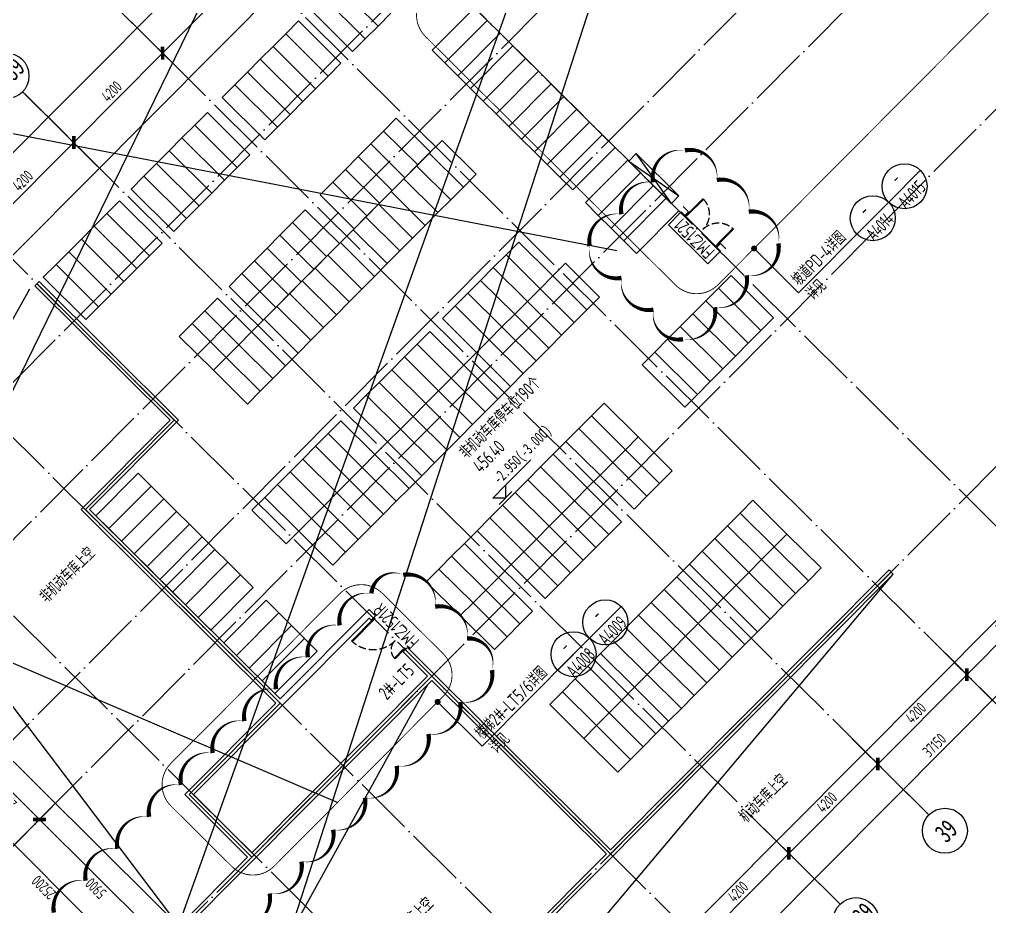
# Model space of a CAD drawing. Extents: x 517381295 to 519272522, y 3499086963 to 3500603577.
# Drawn here: x 518910272 to 518942590, y 3500053510 to 3500083079 of the extents above; entities that cross this region are included whole.
import ezdxf
from ezdxf.enums import TextEntityAlignment as Align

# ---------------------------------------------------------------- set-up
doc = ezdxf.new("R2010")
doc.units = 0
doc.header["$LTSCALE"] = 1000
doc.header["$MEASUREMENT"] = 0
doc.header["$PDMODE"] = 1
for name, pattern in [('CENTER', [2, 1.25, -0.25, 0.25, -0.25]), ('DASH', [0.35, 0.25, -0.1]), ('DASHED', [0.75, 0.5, -0.25]), ('DOTE', [2.42, 2, -0.2, 0.02, -0.2])]:
    doc.linetypes.add(name, pattern=pattern)
doc.layers.get('0').update_dxf_attribs({"linetype": 'CONTINUOUS'})
doc.layers.get('DEFPOINTS').update_dxf_attribs({"color": 8, "linetype": 'CONTINUOUS'})
for name, color, linetype in [('A10-plan_B1_SEN23VEG_设计区$0$AE-WALL', 255, 'CONTINUOUS'), ('AD-AREA-USNO', 13, 'CONTINUOUS'), ('AD-AXIS-CRCL', 3, 'CONTINUOUS'), ('AD-AXIS-DIMS', 3, 'CONTINUOUS'), ('AD-AXIS-NUMB', 255, 'CONTINUOUS'), ('AD-INDX', 43, 'CONTINUOUS'), ('AD-LEVL-HIGH', 61, 'CONTINUOUS'), ('AD-NAME-ROOM', 9, 'CONTINUOUS'), ('AD-NUMB', 205, 'CONTINUOUS'), ('AD-SIGN', 195, 'CONTINUOUS'), ('AE-DOOR-INSD', 61, 'CONTINUOUS'), ('AE-EQPM', 70, 'CONTINUOUS'), ('AE-HOLE', 211, 'CONTINUOUS'), ('AE-WALL', 255, 'CONTINUOUS'), ('AE-WALL-HACH', 15, 'CONTINUOUS'), ('C-XREF-EXT', 7, 'CONTINUOUS'), ('S_WALL', 2, 'CONTINUOUS'), ('XD-AXIS-AXIS', 1, 'CENTER')]:
    doc.layers.add(name, color=color, linetype=linetype)
doc.layers.add('修改圈注', color=2, linetype='CONTINUOUS', plot=False)
doc.styles.add('TH-STYLE1', font='STFANGSO.TTF', dxfattribs={"width": 0.7})
doc.styles.add('TH-STYLE3', font='tssdeng.shx', dxfattribs={"width": 0.7, "bigfont": 'tssdchn.shx'})
doc.linetypes.add('ZIGZAG', pattern='A,0.0001,-0.2,[131,ltypeshp.shx,S=0.2,R=0,X=-0.2,Y=0],-0.4,[131,ltypeshp.shx,S=0.2,R=180,X=0.2,Y=0],-0.2', length=0.8001)
doc.dimstyles.new('TH-DIM100-FINAL', dxfattribs={"dimscale": 100, "dimtxt": 3, "dimasz": 2, "dimexe": 1, "dimexo": 1, "dimgap": 1, "dimtad": 1, "dimdec": 0, "dimdsep": 46, "dimtxsty": 'TH-STYLE3', "dimblk1": 'ARCHTICK', "dimblk2": 'ARCHTICK', "dimsah": 1, "dimcen": -1, "dimdle": 1, "dimclrd": 256, "dimclre": 256, "dimclrt": 256, "dimadec": 0, "dimazin": 0, "dimtfac": 1, "dimtdec": 0, "dimtix": 1, "dimtmove": 2, "dimatfit": 0, "dimldrblk": 'DOT', "dimfxl": 0, "dimtolj": 1, "dimtzin": 0, "dimlwd": -1, "dimlwe": -1, "dimarcsym": 0})
doc.dimstyles.new('TH-DIM150', dxfattribs={"dimscale": 150, "dimtxt": 2.5, "dimasz": 2, "dimexe": 1, "dimexo": 1, "dimgap": 0.8, "dimtad": 1, "dimdec": 0, "dimdsep": 46, "dimtxsty": 'TH-STYLE3', "dimblk1": 'ARCHTICK', "dimblk2": 'ARCHTICK', "dimsah": 1, "dimcen": -1, "dimclrd": 256, "dimclre": 256, "dimclrt": 256, "dimazin": 0, "dimtfac": 1, "dimtdec": 0, "dimtix": 1, "dimtmove": 2, "dimatfit": 0, "dimldrblk": 'ARCHTICK', "dimfxl": 0, "dimtolj": 1, "dimtzin": 0, "dimlwd": -1, "dimlwe": -1, "dimarcsym": 0})

# ---------------------------------------------------------------- blocks, each defined once
blk = doc.blocks.new('dsggfdgerhgtrhwg')
at = {"layer": 'S_WALL'}
blk.add_lwpolyline([(273598, 141017), (273598, 143017), (273948, 143017), (273948, 141017)], close=True, dxfattribs=at)
for points in [[(273598, 143017), (273948, 141017)], [(273598, 141017), (273948, 143017)]]:
    blk.add_lwpolyline(points, dxfattribs=at)
blk = doc.blocks.new('*U340')
blk.add_lwpolyline([(30, -100), (30, -130), (0, -130), (0, -70), (60, -70), (60, -100), (30, -100)])
for points in [[(30, -130), (60, -130), (60, -550), (30, -550)], [(1470, -130), (1440, -130), (1440, -1150), (1470, -1150)]]:
    blk.add_lwpolyline(points, close=True)
at = {"elevation": 0}
blk.add_lwpolyline([(1470, -100), (1470, -130), (1500, -130), (1500, -70), (1440, -70), (1440, -100), (1470, -100)], dxfattribs=at)
at = {"linetype": 'DASH'}
for centre, radius, start, end in [((30, -130), 420, 270, 0), ((1470, -130), 1020, 180, 270)]:
    blk.add_arc(centre, radius, start, end, dxfattribs=at)
at = {"layer": 'AE-WALL'}
for p, q in [((0, 0), (0, -200)), ((1500, 0), (1500, -200))]:
    blk.add_line(p, q, dxfattribs=at)
blk = doc.blocks.new('*U335')
for points in [[(30, 30), (60, 30), (60, 750), (30, 750)], [(1470, 30), (1440, 30), (1440, 750), (1470, 750)]]:
    blk.add_lwpolyline(points, close=True)
for points in [[(30, 0), (30, 30), (0, 30), (0, -30), (60, -30), (60, 0), (30, 0)], [(1470, 0), (1470, 30), (1500, 30), (1500, -30), (1440, -30), (1440, 0), (1470, 0)]]:
    blk.add_lwpolyline(points)
at = {"linetype": 'DASH'}
for centre, start, end in [((30, 30), 0, 90), ((1470, 30), 90, 180)]:
    blk.add_arc(centre, 720, start, end, dxfattribs=at)
at = {"layer": 'A10-plan_B1_SEN23VEG_设计区$0$AE-WALL'}
for points in [[(0, -100), (0, 100)], [(1500, -100), (1500, 100)]]:
    blk.add_lwpolyline(points, dxfattribs=at)
blk = doc.blocks.new('fhfshgfdshdshhdshds')
at = {"layer": 'AD-NUMB', "elevation": 0}
blk.add_lwpolyline([(264029, 131718), (264629, 131718), (264629, 129868), (264029, 129868)], close=True, dxfattribs=at)
at = {"layer": 'AE-WALL'}
for points in [[(235949, 126600), (247700, 126600), (247700, 118400), (243850, 118400)], [(244050, 118200), (261050, 118200), (261050, 118400), (247900, 118400), (247900, 127950), (247700, 127950), (247700, 126800), (239400, 126800), (239400, 129550), (247700, 129550), (247700, 129450), (247900, 129450), (247900, 129750), (243700, 129750), (243700, 138700), (247900, 138700), (247900, 145250), (247700, 145250), (247700, 138900), (243500, 138900), (243500, 129750), (239200, 129750), (239200, 126800), (235949, 126800)], [(264600, 131800), (264600, 131550)], [(264800, 131800), (264800, 131550)], [(264600, 130050), (264600, 129800)], [(264800, 130050), (264800, 129800)]]:
    blk.add_lwpolyline(points, dxfattribs=at)
at = {"layer": 'AE-WALL-HACH', "linetype": 'ZIGZAG', "ltscale": 0.5}
for p, q in [((247800, 145250), (247800, 138800)), ((243600, 138800), (243600, 129650)), ((243600, 138800), (247800, 138800)), ((239300, 129650), (243600, 129650)), ((239300, 126700), (239300, 129650)), ((239300, 126700), (247800, 126700)), ((247800, 126700), (247800, 118300)), ((261050, 118300), (247800, 118300))]:
    blk.add_line(p, q, dxfattribs=at)
at = {"layer": 'AE-DOOR-INSD', "extrusion": (-1.03757e-10, 1.50678e-10, -1), "zscale": -1, "rotation": 89.9999999689182}
blk.add_blockref('*U335', (-264700, 130050, 0), dxfattribs=at)
at = {"layer": 'AE-DOOR-INSD', "xscale": -1, "rotation": 269.9999999424757}
blk.add_blockref('*U340', (247900, 127950), dxfattribs=at)
at = {"layer": 'AD-NUMB', "style": 'TH-STYLE3', "width": 0.7}
for s, p in [('FM乙1521', (264534, 130001, 0)), ('FM乙1521R', (248370, 127816, 0))]:
    blk.add_text(s, height=450, rotation=90, dxfattribs=at).set_placement(p)
blk = doc.blocks.new('gfdgfdgdgvfdgsfd')
at = {"layer": 'AE-EQPM', "color": 8}
for points in [[(-989260, 3021191), (-988660, 3021191), (-988660, 3019191), (-989260, 3019191)], [(-988660, 3021191), (-988060, 3021191), (-988060, 3019191), (-988660, 3019191)], [(-988060, 3021191), (-987460, 3021191), (-987460, 3019191), (-988060, 3019191)], [(-987460, 3021191), (-986860, 3021191), (-986860, 3019191), (-987460, 3019191)], [(-986860, 3021191), (-986260, 3021191), (-986260, 3019191), (-986860, 3019191)], [(-986260, 3021191), (-985660, 3021191), (-985660, 3019191), (-986260, 3019191)], [(-985110, 3021191), (-984510, 3021191), (-984510, 3019191), (-985110, 3019191)], [(-984510, 3021191), (-983910, 3021191), (-983910, 3019191), (-984510, 3019191)], [(-983910, 3021191), (-983310, 3021191), (-983310, 3019191), (-983910, 3019191)], [(-983310, 3021191), (-982710, 3021191), (-982710, 3019191), (-983310, 3019191)], [(-982710, 3021191), (-982110, 3021191), (-982110, 3019191), (-982710, 3019191)], [(-982110, 3021191), (-981510, 3021191), (-981510, 3019191), (-982110, 3019191)], [(-980810, 3021191), (-980210, 3021191), (-980210, 3019191), (-980810, 3019191)], [(-980210, 3021191), (-979610, 3021191), (-979610, 3019191), (-980210, 3019191)], [(-979610, 3021191), (-979010, 3021191), (-979010, 3019191), (-979610, 3019191)], [(-979010, 3021191), (-978410, 3021191), (-978410, 3019191), (-979010, 3019191)], [(-978410, 3021191), (-977810, 3021191), (-977810, 3019191), (-978410, 3019191)], [(-977810, 3021191), (-977210, 3021191), (-977210, 3019191), (-977810, 3019191)], [(-976660, 3021191), (-976060, 3021191), (-976060, 3019191), (-976660, 3019191)], [(-976060, 3021191), (-975460, 3021191), (-975460, 3019191), (-976060, 3019191)], [(-975460, 3021191), (-974860, 3021191), (-974860, 3019191), (-975460, 3019191)], [(-974760, 3017341), (-974760, 3016741), (-972760, 3016741), (-972760, 3017341)], [(-987460, 3016591), (-986860, 3016591), (-986860, 3014991), (-987460, 3014991)], [(-986860, 3016591), (-986260, 3016591), (-986260, 3014991), (-986860, 3014991)], [(-986260, 3016591), (-985660, 3016591), (-985660, 3014991), (-986260, 3014991)], [(-985110, 3016591), (-984510, 3016591), (-984510, 3014991), (-985110, 3014991)], [(-984510, 3016591), (-983910, 3016591), (-983910, 3014991), (-984510, 3014991)], [(-983910, 3016591), (-983310, 3016591), (-983310, 3014991), (-983910, 3014991)], [(-983310, 3016591), (-982710, 3016591), (-982710, 3014991), (-983310, 3014991)], [(-982710, 3016591), (-982110, 3016591), (-982110, 3014991), (-982710, 3014991)], [(-982110, 3016591), (-981510, 3016591), (-981510, 3014991), (-982110, 3014991)], [(-980810, 3016591), (-980210, 3016591), (-980210, 3014991), (-980810, 3014991)], [(-980210, 3016591), (-979610, 3016591), (-979610, 3014991), (-980210, 3014991)], [(-979610, 3016591), (-979010, 3016591), (-979010, 3014991), (-979610, 3014991)], [(-979010, 3016591), (-978410, 3016591), (-978410, 3014991), (-979010, 3014991)], [(-978410, 3016591), (-977810, 3016591), (-977810, 3014991), (-978410, 3014991)], [(-977810, 3016591), (-977210, 3016591), (-977210, 3014991), (-977810, 3014991)], [(-974760, 3016741), (-974760, 3016141), (-972760, 3016141), (-972760, 3016741)], [(-974760, 3016141), (-974760, 3015541), (-972760, 3015541), (-972760, 3016141)], [(-974760, 3015541), (-974760, 3014941), (-972760, 3014941), (-972760, 3015541)], [(-987460, 3014991), (-986860, 3014991), (-986860, 3013391), (-987460, 3013391)], [(-986860, 3014991), (-986260, 3014991), (-986260, 3013391), (-986860, 3013391)], [(-986260, 3014991), (-985660, 3014991), (-985660, 3013391), (-986260, 3013391)], [(-985660, 3014991), (-985060, 3014991), (-985060, 3013391), (-985660, 3013391)], [(-985060, 3014991), (-984460, 3014991), (-984460, 3013391), (-985060, 3013391)], [(-984460, 3014991), (-983860, 3014991), (-983860, 3013391), (-984460, 3013391)], [(-983860, 3014991), (-983260, 3014991), (-983260, 3013391), (-983860, 3013391)], [(-983260, 3014991), (-982660, 3014991), (-982660, 3013391), (-983260, 3013391)], [(-982660, 3014991), (-982060, 3014991), (-982060, 3013391), (-982660, 3013391)], [(-982060, 3014991), (-981460, 3014991), (-981460, 3013391), (-982060, 3013391)], [(-981460, 3014991), (-980860, 3014991), (-980860, 3013391), (-981460, 3013391)], [(-980860, 3014991), (-980260, 3014991), (-980260, 3013391), (-980860, 3013391)], [(-980260, 3014991), (-979660, 3014991), (-979660, 3013391), (-980260, 3013391)], [(-979660, 3014991), (-979060, 3014991), (-979060, 3013391), (-979660, 3013391)], [(-979060, 3014991), (-978460, 3014991), (-978460, 3013391), (-979060, 3013391)], [(-978460, 3014991), (-977860, 3014991), (-977860, 3013391), (-978460, 3013391)], [(-977860, 3014991), (-977260, 3014991), (-977260, 3013391), (-977860, 3013391)], [(-977260, 3014991), (-976660, 3014991), (-976660, 3013391), (-977260, 3013391)], [(-974760, 3014941), (-974760, 3014341), (-972760, 3014341), (-972760, 3014941)], [(-993660, 3014341), (-993660, 3013741), (-991660, 3013741), (-991660, 3014341)], [(-974760, 3014341), (-974760, 3013741), (-972760, 3013741), (-972760, 3014341)], [(-993660, 3013741), (-993660, 3013141), (-991660, 3013141), (-991660, 3013741)], [(-974760, 3013741), (-974760, 3013141), (-972760, 3013141), (-972760, 3013741)], [(-993660, 3013141), (-993660, 3012541), (-991660, 3012541), (-991660, 3013141)], [(-974760, 3013141), (-974760, 3012541), (-972760, 3012541), (-972760, 3013141)], [(-993660, 3012541), (-993660, 3011941), (-991660, 3011941), (-991660, 3012541)], [(-974760, 3012541), (-974760, 3011941), (-972760, 3011941), (-972760, 3012541)], [(-993660, 3011941), (-993660, 3011341), (-991660, 3011341), (-991660, 3011941)], [(-974760, 3011941), (-974760, 3011341), (-972760, 3011341), (-972760, 3011941)], [(-993660, 3011341), (-993660, 3010741), (-991660, 3010741), (-991660, 3011341)], [(-974760, 3011341), (-974760, 3010741), (-972760, 3010741), (-972760, 3011341)], [(-993660, 3010741), (-993660, 3010141), (-991660, 3010141), (-991660, 3010741)], [(-989860, 3010791), (-989260, 3010791), (-989260, 3009191), (-989860, 3009191)], [(-989260, 3010791), (-988660, 3010791), (-988660, 3009191), (-989260, 3009191)], [(-988660, 3010791), (-988060, 3010791), (-988060, 3009191), (-988660, 3009191)], [(-988060, 3010791), (-987460, 3010791), (-987460, 3009191), (-988060, 3009191)], [(-987460, 3010791), (-986860, 3010791), (-986860, 3009191), (-987460, 3009191)], [(-986860, 3010791), (-986260, 3010791), (-986260, 3009191), (-986860, 3009191)], [(-986260, 3010791), (-985660, 3010791), (-985660, 3009191), (-986260, 3009191)], [(-985060, 3010791), (-984460, 3010791), (-984460, 3009191), (-985060, 3009191)], [(-984460, 3010791), (-983860, 3010791), (-983860, 3009191), (-984460, 3009191)], [(-983860, 3010791), (-983260, 3010791), (-983260, 3009191), (-983860, 3009191)], [(-983260, 3010791), (-982660, 3010791), (-982660, 3009191), (-983260, 3009191)], [(-982660, 3010791), (-982060, 3010791), (-982060, 3009191), (-982660, 3009191)], [(-982060, 3010791), (-981460, 3010791), (-981460, 3009191), (-982060, 3009191)], [(-980860, 3010791), (-980260, 3010791), (-980260, 3009191), (-980860, 3009191)], [(-980260, 3010791), (-979660, 3010791), (-979660, 3009191), (-980260, 3009191)], [(-979660, 3010791), (-979060, 3010791), (-979060, 3009191), (-979660, 3009191)], [(-979060, 3010791), (-978460, 3010791), (-978460, 3009191), (-979060, 3009191)], [(-978460, 3010791), (-977860, 3010791), (-977860, 3009191), (-978460, 3009191)], [(-977860, 3010791), (-977260, 3010791), (-977260, 3009191), (-977860, 3009191)], [(-993660, 3010141), (-993660, 3009541), (-991660, 3009541), (-991660, 3010141)], [(-974760, 3010141), (-974760, 3009541), (-972760, 3009541), (-972760, 3010141)], [(-993660, 3009541), (-993660, 3008941), (-991660, 3008941), (-991660, 3009541)], [(-974760, 3009541), (-974760, 3008941), (-972760, 3008941), (-972760, 3009541)], [(-989260, 3009191), (-988660, 3009191), (-988660, 3007591), (-989260, 3007591)], [(-988660, 3009191), (-988060, 3009191), (-988060, 3007591), (-988660, 3007591)], [(-988060, 3009191), (-987460, 3009191), (-987460, 3007591), (-988060, 3007591)], [(-987460, 3009191), (-986860, 3009191), (-986860, 3007591), (-987460, 3007591)], [(-986860, 3009191), (-986260, 3009191), (-986260, 3007591), (-986860, 3007591)], [(-986260, 3009191), (-985660, 3009191), (-985660, 3007591), (-986260, 3007591)], [(-985660, 3009191), (-985060, 3009191), (-985060, 3007591), (-985660, 3007591)], [(-985060, 3009191), (-984460, 3009191), (-984460, 3007591), (-985060, 3007591)], [(-984460, 3009191), (-983860, 3009191), (-983860, 3007591), (-984460, 3007591)], [(-983860, 3009191), (-983260, 3009191), (-983260, 3007591), (-983860, 3007591)], [(-983260, 3009191), (-982660, 3009191), (-982660, 3007591), (-983260, 3007591)], [(-982660, 3009191), (-982060, 3009191), (-982060, 3007591), (-982660, 3007591)], [(-982060, 3009191), (-981460, 3009191), (-981460, 3007591), (-982060, 3007591)], [(-981460, 3009191), (-980860, 3009191), (-980860, 3007591), (-981460, 3007591)], [(-980860, 3009191), (-980260, 3009191), (-980260, 3007591), (-980860, 3007591)], [(-980260, 3009191), (-979660, 3009191), (-979660, 3007591), (-980260, 3007591)], [(-979660, 3009191), (-979060, 3009191), (-979060, 3007591), (-979660, 3007591)], [(-979060, 3009191), (-978460, 3009191), (-978460, 3007591), (-979060, 3007591)], [(-978460, 3009191), (-977860, 3009191), (-977860, 3007591), (-978460, 3007591)], [(-977860, 3009191), (-977260, 3009191), (-977260, 3007591), (-977860, 3007591)], [(-977260, 3009191), (-976660, 3009191), (-976660, 3007591), (-977260, 3007591)], [(-974760, 3008941), (-974760, 3008341), (-972760, 3008341), (-972760, 3008941)], [(-993660, 3008341), (-993660, 3007741), (-991660, 3007741), (-991660, 3008341)], [(-974760, 3008341), (-974760, 3007741), (-972760, 3007741), (-972760, 3008341)], [(-993660, 3007741), (-993660, 3007141), (-991660, 3007141), (-991660, 3007741)], [(-993660, 3007141), (-993660, 3006541), (-991660, 3006541), (-991660, 3007141)], [(-993660, 3006541), (-993660, 3005941), (-991660, 3005941), (-991660, 3006541)], [(-987460, 3004991), (-986860, 3004991), (-986860, 3003391), (-987460, 3003391)], [(-986860, 3004991), (-986260, 3004991), (-986260, 3003391), (-986860, 3003391)], [(-986260, 3004991), (-985660, 3004991), (-985660, 3003391), (-986260, 3003391)], [(-985660, 3004991), (-985060, 3004991), (-985060, 3003391), (-985660, 3003391)], [(-985060, 3004991), (-984460, 3004991), (-984460, 3003391), (-985060, 3003391)], [(-984460, 3004991), (-983860, 3004991), (-983860, 3003391), (-984460, 3003391)], [(-983860, 3004991), (-983260, 3004991), (-983260, 3003391), (-983860, 3003391)], [(-983260, 3004991), (-982660, 3004991), (-982660, 3003391), (-983260, 3003391)], [(-982660, 3004991), (-982060, 3004991), (-982060, 3003391), (-982660, 3003391)], [(-982060, 3004991), (-981460, 3004991), (-981460, 3003391), (-982060, 3003391)], [(-981460, 3004991), (-980860, 3004991), (-980860, 3003391), (-981460, 3003391)], [(-980860, 3004991), (-980260, 3004991), (-980260, 3003391), (-980860, 3003391)], [(-980260, 3004991), (-979660, 3004991), (-979660, 3003391), (-980260, 3003391)], [(-979660, 3004991), (-979060, 3004991), (-979060, 3003391), (-979660, 3003391)], [(-977260, 3004991), (-976660, 3004991), (-976660, 3002991), (-977260, 3002991)], [(-976660, 3004991), (-976060, 3004991), (-976060, 3002991), (-976660, 3002991)], [(-976060, 3004991), (-975460, 3004991), (-975460, 3002991), (-976060, 3002991)], [(-975460, 3004991), (-974860, 3004991), (-974860, 3002991), (-975460, 3002991)], [(-974860, 3004991), (-974260, 3004991), (-974260, 3002991), (-974860, 3002991)], [(-974260, 3004991), (-973660, 3004991), (-973660, 3002991), (-974260, 3002991)], [(-973660, 3004991), (-973060, 3004991), (-973060, 3002991), (-973660, 3002991)], [(-987460, 3003391), (-986860, 3003391), (-986860, 3001791), (-987460, 3001791)], [(-986860, 3003391), (-986260, 3003391), (-986260, 3001791), (-986860, 3001791)], [(-986260, 3003391), (-985660, 3003391), (-985660, 3001791), (-986260, 3001791)], [(-985060, 3003391), (-984460, 3003391), (-984460, 3001791), (-985060, 3001791)], [(-984460, 3003391), (-983860, 3003391), (-983860, 3001791), (-984460, 3001791)], [(-983860, 3003391), (-983260, 3003391), (-983260, 3001791), (-983860, 3001791)], [(-983260, 3003391), (-982660, 3003391), (-982660, 3001791), (-983260, 3001791)], [(-982660, 3003391), (-982060, 3003391), (-982060, 3001791), (-982660, 3001791)], [(-982060, 3003391), (-981460, 3003391), (-981460, 3001791), (-982060, 3001791)], [(-980860, 3003391), (-980260, 3003391), (-980260, 3001791), (-980860, 3001791)], [(-980260, 3003391), (-979660, 3003391), (-979660, 3001791), (-980260, 3001791)], [(-979660, 3003391), (-979060, 3003391), (-979060, 3001791), (-979660, 3001791)], [(-987460, 2999191), (-986860, 2999191), (-986860, 2997591), (-987460, 2997591)], [(-986860, 2999191), (-986260, 2999191), (-986260, 2997591), (-986860, 2997591)], [(-986260, 2999191), (-985660, 2999191), (-985660, 2997591), (-986260, 2997591)], [(-985660, 2999191), (-985060, 2999191), (-985060, 2997591), (-985660, 2997591)], [(-985060, 2999191), (-984460, 2999191), (-984460, 2997591), (-985060, 2997591)], [(-984460, 2999191), (-983860, 2999191), (-983860, 2997591), (-984460, 2997591)], [(-983860, 2999191), (-983260, 2999191), (-983260, 2997591), (-983860, 2997591)], [(-983260, 2999191), (-982660, 2999191), (-982660, 2997591), (-983260, 2997591)], [(-982660, 2999191), (-982060, 2999191), (-982060, 2997591), (-982660, 2997591)], [(-982060, 2999191), (-981460, 2999191), (-981460, 2997591), (-982060, 2997591)], [(-981460, 2999191), (-980860, 2999191), (-980860, 2997591), (-981460, 2997591)], [(-980860, 2999191), (-980260, 2999191), (-980260, 2997591), (-980860, 2997591)], [(-980260, 2999191), (-979660, 2999191), (-979660, 2997591), (-980260, 2997591)], [(-979660, 2999191), (-979060, 2999191), (-979060, 2997591), (-979660, 2997591)], [(-979060, 2999191), (-978460, 2999191), (-978460, 2997591), (-979060, 2997591)], [(-978460, 2999191), (-977860, 2999191), (-977860, 2997591), (-978460, 2997591)], [(-987460, 2997591), (-986860, 2997591), (-986860, 2995991), (-987460, 2995991)], [(-986860, 2997591), (-986260, 2997591), (-986260, 2995991), (-986860, 2995991)], [(-986260, 2997591), (-985660, 2997591), (-985660, 2995991), (-986260, 2995991)], [(-985660, 2997591), (-985060, 2997591), (-985060, 2995991), (-985660, 2995991)], [(-985060, 2997591), (-984460, 2997591), (-984460, 2995991), (-985060, 2995991)], [(-984460, 2997591), (-983860, 2997591), (-983860, 2995991), (-984460, 2995991)], [(-983860, 2997591), (-983260, 2997591), (-983260, 2995991), (-983860, 2995991)], [(-983260, 2997591), (-982660, 2997591), (-982660, 2995991), (-983260, 2995991)], [(-982660, 2997591), (-982060, 2997591), (-982060, 2995991), (-982660, 2995991)], [(-982060, 2997591), (-981460, 2997591), (-981460, 2995991), (-982060, 2995991)], [(-981460, 2997591), (-980860, 2997591), (-980860, 2995991), (-981460, 2995991)], [(-980860, 2997591), (-980260, 2997591), (-980260, 2995991), (-980860, 2995991)], [(-980260, 2997591), (-979660, 2997591), (-979660, 2995991), (-980260, 2995991)], [(-979660, 2997591), (-979060, 2997591), (-979060, 2995991), (-979660, 2995991)], [(-979060, 2997591), (-978460, 2997591), (-978460, 2995991), (-979060, 2995991)], [(-978460, 2997591), (-977860, 2997591), (-977860, 2995991), (-978460, 2995991)]]:
    blk.add_lwpolyline(points, close=True, dxfattribs=at)
blk = doc.blocks.new('*U268')
for p, q in [((-200, 200), (200, 200)), ((0, 0), (-200, 200)), ((-200, 0), (200, 0)), ((200, 200), (0, 0)), ((200, 200), (1000, 200))]:
    blk.add_line(p, q)
at = {"style": 'TH-STYLE1', "width": 0.7}
blk.add_attdef('标高', (280, 334), '', height=250, dxfattribs=at)
blk = doc.blocks.new('gfdgdgfdggggfd')
at = {"layer": 'AD-LEVL-HIGH'}
ref = blk.add_blockref('*U268', (-975198, 3005088), dxfattribs=dict(at, xscale=1.500000000000002, yscale=1.500000000000002, zscale=1.500000000000002, rotation=5.623632054010739e-06))
ref.add_attrib('标高', '-2.950(-3.000)', (-975026, 3005538), dxfattribs={"layer": '0', "height": 375, "rotation": 0, "style": 'TH-STYLE1', "width": 0.7})
at = {"layer": 'AD-AREA-USNO', "insert": (-975198, 3006688), "char_height": 450, "attachment_point": 1, "rotation": 0, "style": 'TH-STYLE3'}
blk.add_mtext('456.40', dxfattribs=at)
at = {"layer": 'AD-NAME-ROOM', "style": 'TH-STYLE3', "width": 0.7}
for s, p in [('非机动车库上空', (-988460, 3013412)), ('非机动车库停车位190个', (-975198, 3006888)), ('机动车库上空', (-988460, 2997184)), ('机动车库上空', (-977228, 2991721))]:
    blk.add_text(s, height=450, rotation=0, dxfattribs=at).set_placement(p)
blk = doc.blocks.new('GFDGDGDAGA')
at = {"layer": 'AD-NAME-ROOM', "ltscale": 10, "style": 'TH-STYLE3', "width": 0.7}
blk.add_text('2#-LT5', height=450, dxfattribs=at).set_placement((250261, 118400))
blk = doc.blocks.new('_ArchTick')
at = {"color": 0, "linetype": 'ByBlock', "const_width": 0.4}
blk.add_lwpolyline([(-0.5, -0.5), (0.5, 0.5)], dxfattribs=at)
blk = doc.blocks.new('*D302')
at = {"layer": 'AD-AXIS-DIMS', "transparency": 16777216}
for p, q in [((-3600, 16800), (-4350, 16800)), ((-4200, 14300), (-4200, 16800)), ((-3600, 14300), (-4350, 14300))]:
    blk.add_line(p, q, dxfattribs=at)
at = {"layer": 'DEFPOINTS', "color": 0, "transparency": 16777216}
for p in [(-4200, 16800), (-3000, 16800), (-3000, 14300)]:
    blk.add_point(p, dxfattribs=at)
at = {"layer": 'AD-AXIS-DIMS', "transparency": 16777216, "xscale": 300, "yscale": 300, "zscale": 300}
for p, rotation in [((-4200, 16800), 90), ((-4200, 14300), 270)]:
    blk.add_blockref('_ArchTick', p, dxfattribs=dict(at, rotation=rotation))
at = {"layer": 'AD-AXIS-DIMS', "transparency": 16777216, "insert": (-4507, 15550), "char_height": 375, "attachment_point": 5, "rotation": 90, "style": 'TH-STYLE3'}
blk.add_mtext('\\A1;2500', dxfattribs=at)
blk = doc.blocks.new('*D304')
at = {"layer": 'AD-AXIS-DIMS', "transparency": 16777216}
for p, q in [((-4800, 25200), (-5550, 25200)), ((-5400, 0), (-5400, 25200)), ((-4800, 0), (-5550, 0))]:
    blk.add_line(p, q, dxfattribs=at)
at = {"layer": 'DEFPOINTS', "color": 0, "transparency": 16777216}
for p in [(-5400, 25200), (-4200, 25200), (-4200, 0)]:
    blk.add_point(p, dxfattribs=at)
at = {"layer": 'AD-AXIS-DIMS', "transparency": 16777216, "xscale": 300, "yscale": 300, "zscale": 300}
for p, rotation in [((-5400, 25200), 90), ((-5400, 0), 270)]:
    blk.add_blockref('_ArchTick', p, dxfattribs=dict(at, rotation=rotation))
at = {"layer": 'AD-AXIS-DIMS', "transparency": 16777216, "insert": (-5708, 12600), "char_height": 375, "attachment_point": 5, "rotation": 90, "style": 'TH-STYLE3'}
blk.add_mtext('\\A1;25200', dxfattribs=at)
blk = doc.blocks.new('*D306')
at = {"layer": 'AD-AXIS-DIMS', "transparency": 16777216}
for p, q in [((8400, -3600), (8400, -4350)), ((12600, -3600), (12600, -4350)), ((8400, -4200), (12600, -4200))]:
    blk.add_line(p, q, dxfattribs=at)
at = {"layer": 'DEFPOINTS', "color": 0, "transparency": 16777216}
for p in [(8400, -3000), (12600, -3000), (12600, -4200)]:
    blk.add_point(p, dxfattribs=at)
at = {"layer": 'AD-AXIS-DIMS', "transparency": 16777216, "xscale": 300, "yscale": 300, "zscale": 300, "rotation": 180}
blk.add_blockref('_ArchTick', (8400, -4200), dxfattribs=at)
at = {"layer": 'AD-AXIS-DIMS', "transparency": 16777216, "xscale": 300, "yscale": 300, "zscale": 300}
blk.add_blockref('_ArchTick', (12600, -4200), dxfattribs=at)
at = {"layer": 'AD-AXIS-DIMS', "transparency": 16777216, "insert": (10500, -3893), "char_height": 375, "attachment_point": 5, "style": 'TH-STYLE3'}
blk.add_mtext('\\A1;4200', dxfattribs=at)
blk = doc.blocks.new('*D307')
at = {"layer": 'AD-AXIS-DIMS', "transparency": 16777216}
for p, q in [((16800, -3600), (16800, -4350)), ((21000, -3600), (21000, -4350)), ((16800, -4200), (21000, -4200))]:
    blk.add_line(p, q, dxfattribs=at)
at = {"layer": 'DEFPOINTS', "color": 0, "transparency": 16777216}
for p in [(16800, -3000), (21000, -3000), (21000, -4200)]:
    blk.add_point(p, dxfattribs=at)
at = {"layer": 'AD-AXIS-DIMS', "transparency": 16777216, "xscale": 300, "yscale": 300, "zscale": 300, "rotation": 180}
blk.add_blockref('_ArchTick', (16800, -4200), dxfattribs=at)
at = {"layer": 'AD-AXIS-DIMS', "transparency": 16777216, "xscale": 300, "yscale": 300, "zscale": 300}
blk.add_blockref('_ArchTick', (21000, -4200), dxfattribs=at)
at = {"layer": 'AD-AXIS-DIMS', "transparency": 16777216, "insert": (18900, -3893), "char_height": 375, "attachment_point": 5, "style": 'TH-STYLE3'}
blk.add_mtext('\\A1;4200', dxfattribs=at)
blk = doc.blocks.new('*D308')
at = {"layer": 'AD-AXIS-DIMS', "transparency": 16777216}
for p, q in [((0, -4800), (0, -5550)), ((37150, -4800), (37150, -5550)), ((0, -5400), (37150, -5400))]:
    blk.add_line(p, q, dxfattribs=at)
at = {"layer": 'DEFPOINTS', "color": 0, "transparency": 16777216}
for p in [(0, -4200), (37150, -4200), (37150, -5400)]:
    blk.add_point(p, dxfattribs=at)
at = {"layer": 'AD-AXIS-DIMS', "transparency": 16777216, "xscale": 300, "yscale": 300, "zscale": 300, "rotation": 180}
blk.add_blockref('_ArchTick', (0, -5400), dxfattribs=at)
at = {"layer": 'AD-AXIS-DIMS', "transparency": 16777216, "xscale": 300, "yscale": 300, "zscale": 300}
blk.add_blockref('_ArchTick', (37150, -5400), dxfattribs=at)
at = {"layer": 'AD-AXIS-DIMS', "transparency": 16777216, "insert": (18575, -5092), "char_height": 375, "attachment_point": 5, "style": 'TH-STYLE3'}
blk.add_mtext('\\A1;37150', dxfattribs=at)
blk = doc.blocks.new('_A-axiso')
blk.add_circle((0, 0), 0.5)
at = {"layer": 'AD-AXIS-NUMB', "style": 'TH-STYLE1', "width": 0.7}
blk.add_attdef('A', text='', height=0.56, dxfattribs=at).set_placement((-0.25, -0.28), (0.25, -0.28), align=Align.FIT)
blk = doc.blocks.new('*D309')
at = {"layer": 'AD-AXIS-DIMS', "transparency": 16777216}
for p, q in [((0, 30000), (0, 30750)), ((37150, 30000), (37150, 30750)), ((0, 30600), (37150, 30600))]:
    blk.add_line(p, q, dxfattribs=at)
at = {"layer": 'DEFPOINTS', "color": 0, "transparency": 16777216}
for p in [(37150, 30600), (0, 29400), (37150, 29400)]:
    blk.add_point(p, dxfattribs=at)
at = {"layer": 'AD-AXIS-DIMS', "transparency": 16777216, "xscale": 300, "yscale": 300, "zscale": 300, "rotation": 180}
blk.add_blockref('_ArchTick', (0, 30600), dxfattribs=at)
at = {"layer": 'AD-AXIS-DIMS', "transparency": 16777216, "xscale": 300, "yscale": 300, "zscale": 300}
blk.add_blockref('_ArchTick', (37150, 30600), dxfattribs=at)
at = {"layer": 'AD-AXIS-DIMS', "transparency": 16777216, "insert": (18575, 30908), "char_height": 375, "attachment_point": 5, "style": 'TH-STYLE3'}
blk.add_mtext('\\A1;37150', dxfattribs=at)
blk = doc.blocks.new('*D311')
at = {"layer": 'AD-AXIS-DIMS', "transparency": 16777216}
for p, q in [((44750, 25200), (45500, 25200)), ((45350, 0), (45350, 25200)), ((44750, 0), (45500, 0))]:
    blk.add_line(p, q, dxfattribs=at)
at = {"layer": 'DEFPOINTS', "color": 0, "transparency": 16777216}
for p in [(44150, 25200), (45350, 25200), (44150, 0)]:
    blk.add_point(p, dxfattribs=at)
at = {"layer": 'AD-AXIS-DIMS', "transparency": 16777216, "xscale": 300, "yscale": 300, "zscale": 300}
for p, rotation in [((45350, 25200), 90), ((45350, 0), 270)]:
    blk.add_blockref('_ArchTick', p, dxfattribs=dict(at, rotation=rotation))
at = {"layer": 'AD-AXIS-DIMS', "transparency": 16777216, "insert": (45043, 12600), "char_height": 375, "attachment_point": 5, "rotation": 90, "style": 'TH-STYLE3'}
blk.add_mtext('\\A1;25200', dxfattribs=at)
blk = doc.blocks.new('*D315')
at = {"layer": 'AD-AXIS-DIMS', "transparency": 16777216}
for p, q in [((12600, -3600), (12600, -4350)), ((16800, -3600), (16800, -4350)), ((12600, -4200), (16800, -4200))]:
    blk.add_line(p, q, dxfattribs=at)
at = {"layer": 'DEFPOINTS', "color": 0, "transparency": 16777216}
for p in [(12600, -3000), (16800, -3000), (16800, -4200)]:
    blk.add_point(p, dxfattribs=at)
at = {"layer": 'AD-AXIS-DIMS', "transparency": 16777216, "xscale": 300, "yscale": 300, "zscale": 300, "rotation": 180}
blk.add_blockref('_ArchTick', (12600, -4200), dxfattribs=at)
at = {"layer": 'AD-AXIS-DIMS', "transparency": 16777216, "xscale": 300, "yscale": 300, "zscale": 300}
blk.add_blockref('_ArchTick', (16800, -4200), dxfattribs=at)
at = {"layer": 'AD-AXIS-DIMS', "transparency": 16777216, "insert": (14700, -3893), "char_height": 375, "attachment_point": 5, "style": 'TH-STYLE3'}
blk.add_mtext('\\A1;4200', dxfattribs=at)
blk = doc.blocks.new('*D316')
at = {"layer": 'AD-AXIS-DIMS', "transparency": 16777216}
for p, q in [((21000, -3600), (21000, -4350)), ((25200, -3600), (25200, -4350)), ((21000, -4200), (25200, -4200))]:
    blk.add_line(p, q, dxfattribs=at)
at = {"layer": 'DEFPOINTS', "color": 0, "transparency": 16777216}
for p in [(21000, -3000), (25200, -3000), (25200, -4200)]:
    blk.add_point(p, dxfattribs=at)
at = {"layer": 'AD-AXIS-DIMS', "transparency": 16777216, "xscale": 300, "yscale": 300, "zscale": 300, "rotation": 180}
blk.add_blockref('_ArchTick', (21000, -4200), dxfattribs=at)
at = {"layer": 'AD-AXIS-DIMS', "transparency": 16777216, "xscale": 300, "yscale": 300, "zscale": 300}
blk.add_blockref('_ArchTick', (25200, -4200), dxfattribs=at)
at = {"layer": 'AD-AXIS-DIMS', "transparency": 16777216, "insert": (23100, -3893), "char_height": 375, "attachment_point": 5, "style": 'TH-STYLE3'}
blk.add_mtext('\\A1;4200', dxfattribs=at)
blk = doc.blocks.new('*D321')
at = {"layer": 'AD-AXIS-DIMS', "transparency": 16777216}
for p, q in [((8400, 28800), (8400, 29550)), ((12600, 28800), (12600, 29550)), ((8400, 29400), (12600, 29400))]:
    blk.add_line(p, q, dxfattribs=at)
at = {"layer": 'DEFPOINTS', "color": 0, "transparency": 16777216}
for p in [(12600, 29400), (8400, 28200), (12600, 28200)]:
    blk.add_point(p, dxfattribs=at)
at = {"layer": 'AD-AXIS-DIMS', "transparency": 16777216, "xscale": 300, "yscale": 300, "zscale": 300, "rotation": 180}
blk.add_blockref('_ArchTick', (8400, 29400), dxfattribs=at)
at = {"layer": 'AD-AXIS-DIMS', "transparency": 16777216, "xscale": 300, "yscale": 300, "zscale": 300}
blk.add_blockref('_ArchTick', (12600, 29400), dxfattribs=at)
at = {"layer": 'AD-AXIS-DIMS', "transparency": 16777216, "insert": (10500, 29708), "char_height": 375, "attachment_point": 5, "style": 'TH-STYLE3'}
blk.add_mtext('\\A1;4200', dxfattribs=at)
blk = doc.blocks.new('*D322')
at = {"layer": 'AD-AXIS-DIMS', "transparency": 16777216}
for p, q in [((16800, 28800), (16800, 29550)), ((21000, 28800), (21000, 29550)), ((16800, 29400), (21000, 29400))]:
    blk.add_line(p, q, dxfattribs=at)
at = {"layer": 'DEFPOINTS', "color": 0, "transparency": 16777216}
for p in [(21000, 29400), (16800, 28200), (21000, 28200)]:
    blk.add_point(p, dxfattribs=at)
at = {"layer": 'AD-AXIS-DIMS', "transparency": 16777216, "xscale": 300, "yscale": 300, "zscale": 300, "rotation": 180}
blk.add_blockref('_ArchTick', (16800, 29400), dxfattribs=at)
at = {"layer": 'AD-AXIS-DIMS', "transparency": 16777216, "xscale": 300, "yscale": 300, "zscale": 300}
blk.add_blockref('_ArchTick', (21000, 29400), dxfattribs=at)
at = {"layer": 'AD-AXIS-DIMS', "transparency": 16777216, "insert": (18900, 29708), "char_height": 375, "attachment_point": 5, "style": 'TH-STYLE3'}
blk.add_mtext('\\A1;4200', dxfattribs=at)
blk = doc.blocks.new('*D318')
at = {"layer": 'AD-AXIS-DIMS', "transparency": 16777216}
for p, q in [((12600, 28800), (12600, 29550)), ((16800, 28800), (16800, 29550)), ((12600, 29400), (16800, 29400))]:
    blk.add_line(p, q, dxfattribs=at)
at = {"layer": 'DEFPOINTS', "color": 0, "transparency": 16777216}
for p in [(16800, 29400), (12600, 28200), (16800, 28200)]:
    blk.add_point(p, dxfattribs=at)
at = {"layer": 'AD-AXIS-DIMS', "transparency": 16777216, "xscale": 300, "yscale": 300, "zscale": 300, "rotation": 180}
blk.add_blockref('_ArchTick', (12600, 29400), dxfattribs=at)
at = {"layer": 'AD-AXIS-DIMS', "transparency": 16777216, "xscale": 300, "yscale": 300, "zscale": 300}
blk.add_blockref('_ArchTick', (16800, 29400), dxfattribs=at)
at = {"layer": 'AD-AXIS-DIMS', "transparency": 16777216, "insert": (14700, 29708), "char_height": 375, "attachment_point": 5, "style": 'TH-STYLE3'}
blk.add_mtext('\\A1;4200', dxfattribs=at)
blk = doc.blocks.new('*D324')
at = {"layer": 'AD-AXIS-DIMS', "transparency": 16777216}
for p, q in [((-3600, 14300), (-4350, 14300)), ((-4200, 8400), (-4200, 14300)), ((-3600, 8400), (-4350, 8400))]:
    blk.add_line(p, q, dxfattribs=at)
at = {"layer": 'DEFPOINTS', "color": 0, "transparency": 16777216}
for p in [(-4200, 14300), (-3000, 14300), (-3000, 8400)]:
    blk.add_point(p, dxfattribs=at)
at = {"layer": 'AD-AXIS-DIMS', "transparency": 16777216, "xscale": 300, "yscale": 300, "zscale": 300}
for p, rotation in [((-4200, 14300), 90), ((-4200, 8400), 270)]:
    blk.add_blockref('_ArchTick', p, dxfattribs=dict(at, rotation=rotation))
at = {"layer": 'AD-AXIS-DIMS', "transparency": 16777216, "insert": (-4507, 11350), "char_height": 375, "attachment_point": 5, "rotation": 90, "style": 'TH-STYLE3'}
blk.add_mtext('\\A1;5900', dxfattribs=at)
blk = doc.blocks.new('_DOT')
at = {"color": 0, "linetype": 'ByBlock', "const_width": 0.5}
blk.add_lwpolyline([(-0.25, 0, 1), (0.25, 0, 1)], format="xyb", close=True, dxfattribs=at)
blk = doc.blocks.new('_A-index')
blk.add_line((-0.5, 0), (0.5, 0))
blk.add_circle((0, 0), 0.5)
for tag, style, width, p, p2 in [('1', 'TH-STYLE3', 5.2, (-0.17, 0.05), (0.17, 0.05)), ('-', 'TH-STYLE1', 2.108626, (-0.17, -0.39), (0.17, -0.39))]:
    blk.add_attdef(tag, text='', height=0.34, dxfattribs=dict(style=style, width=width)).set_placement(p, p2, align=Align.FIT)
blk = doc.blocks.new('A$C3A6377CA')
at = {"layer": 'AD-AXIS-CRCL'}
for points in [[(12600, 28200), (12600, 31800)], [(16800, 28200), (16800, 31800)], [(-3000, 14300), (-6600, 14300)], [(12600, -3000), (12600, -6600)], [(16800, -3000), (16800, -6600)], [(21000, -3000), (21000, -6600)]]:
    blk.add_lwpolyline(points, dxfattribs=at)
at = {"layer": 'XD-AXIS-AXIS', "linetype": 'DOTE'}
for p, q in [((4200, -6600), (4200, 31800)), ((12600, -6600), (12600, 31800)), ((21000, -6600), (21000, 31800)), ((-6600, 21500), (46550, 21500)), ((-6600, 14300), (46550, 14300))]:
    blk.add_line(p, q, dxfattribs=at)
for points in [[(0, 31800), (0, -6600)], [(8400, 31800), (8400, -6600)], [(16800, 31800), (16800, -6600)], [(25200, 31800), (25200, -6600)], [(-6600, 25200), (46550, 25200)], [(-6600, 16800), (46550, 16800)], [(-6600, 8400), (46550, 8400)], [(-6600, 0), (46550, 0)]]:
    blk.add_lwpolyline(points, dxfattribs=at)
at = {"layer": 'AD-AXIS-CRCL'}
ref = blk.add_blockref('_A-axiso', (12600, 32550), dxfattribs=dict(at, xscale=-1500, yscale=1500, rotation=179.9999999986818))
ref.add_attrib('A', '1/39', dxfattribs={"layer": 'AD-AXIS-NUMB', "height": 625, "style": 'TH-STYLE1', "width": 0.7}).set_placement((12623.5, 32054.6), align=Align.BOTTOM_CENTER)
ref = blk.add_blockref('_A-axiso', (12600, -7350), dxfattribs=dict(at, xscale=1500, yscale=1500))
ref.add_attrib('A', '1/39', dxfattribs={"layer": 'AD-AXIS-NUMB', "height": 625, "style": 'TH-STYLE1', "width": 0.7}).set_placement((12623.5, -7878.3), align=Align.BOTTOM_CENTER)
ref = blk.add_blockref('_A-axiso', (16800, -7350), dxfattribs=dict(at, xscale=1500, yscale=1500))
ref.add_attrib('A', '39', dxfattribs={"layer": 'AD-AXIS-NUMB', "height": 625, "style": 'TH-STYLE1', "width": 0.7}).set_placement((16823.5, -7878.3), align=Align.BOTTOM_CENTER)
at = {"layer": 'AD-AXIS-DIMS'}
for base, p1, p2, picture, middle in [((37150, 30600), (0, 29400), (37150, 29400), '*D309', (18575, 30907.5)), ((12600, 29400), (8400, 28200), (12600, 28200), '*D321', (10500, 29707.5)), ((16800, 29400), (12600, 28200), (16800, 28200), '*D318', (14700, 29707.5)), ((21000, 29400), (16800, 28200), (21000, 28200), '*D322', (18900, 29707.5)), ((12600, -4200), (8400, -3000), (12600, -3000), '*D306', (10500, -3892.5)), ((16800, -4200), (12600, -3000), (16800, -3000), '*D315', (14700, -3892.5)), ((21000, -4200), (16800, -3000), (21000, -3000), '*D307', (18900, -3892.5)), ((25200, -4200), (21000, -3000), (25200, -3000), '*D316', (23100, -3892.5)), ((37150, -5400), (0, -4200), (37150, -4200), '*D308', (18575, -5092.5))]:
    dim = blk.add_linear_dim(base=base, p1=p1, p2=p2, dimstyle='TH-DIM150', dxfattribs=at)
    dim.commit()
    dim.dimension.update_dxf_attribs({"geometry": picture, "text_midpoint": middle})
for base, p1, p2, picture, middle in [((-5400, 25200), (-4200, 0), (-4200, 25200), '*D304', (-5707.5, 12600)), ((45350, 25200), (44150, 0), (44150, 25200), '*D311', (45042.5, 12600)), ((-4200, 16800), (-3000, 14300), (-3000, 16800), '*D302', (-4507.5, 15550)), ((-4200, 14300), (-3000, 8400), (-3000, 14300), '*D324', (-4507.5, 11350))]:
    dim = blk.add_linear_dim(base=base, p1=p1, p2=p2, angle=90, dimstyle='TH-DIM150', dxfattribs=at)
    dim.commit()
    dim.dimension.update_dxf_attribs({"geometry": picture, "text_midpoint": middle})
blk = doc.blocks.new('A$C3ED10073')
at = {"layer": 'AD-INDX', "linetype": 'DASHED', "ltscale": 0.5, "const_width": 30}
for points in [[(263767, 142888), (280757, 142888, -0.414214), (281757, 141888), (281757, 130140, -0.414214), (280757, 129140), (263767, 129140, -0.414214), (262767, 130140), (262767, 141888, -0.414214)], [(239605, 130813), (247597, 130813, -0.414214), (248597, 129813), (248597, 126959, -0.414214), (247597, 125959), (239605, 125959, -0.414214), (238605, 126959), (238605, 129813, -0.414214)]]:
    blk.add_lwpolyline(points, format="xyb", close=True, dxfattribs=at)
at = {"layer": 'AD-INDX'}
ref = blk.add_blockref('_A-index', (268981, 127049, 0), dxfattribs=dict(at, xscale=1499.999996440795, yscale=1499.999996440795, rotation=359.9999999706341))
ref.add_attrib('1', '-', dxfattribs={"layer": '0', "height": 450, "style": 'TH-STYLE3', "width": 0.65}).set_placement((268951, 127684, 0), align=Align.TOP_CENTER)
ref.add_attrib('-', 'A4014', dxfattribs={"layer": '0', "height": 450, "style": 'TH-STYLE3', "width": 0.65}).set_placement((268950, 126464, 0), align=Align.CENTER)
ref = blk.add_blockref('_A-index', (270481, 127049, 0), dxfattribs=dict(at, xscale=1499.999996440795, yscale=1499.999996440795, rotation=359.9999999706341))
ref.add_attrib('1', '-', dxfattribs={"layer": '0', "height": 450, "style": 'TH-STYLE3', "width": 0.65}).set_placement((270451, 127684, 0), align=Align.TOP_CENTER)
ref.add_attrib('-', 'A4015', dxfattribs={"layer": '0', "height": 450, "style": 'TH-STYLE3', "width": 0.65}).set_placement((270450, 126464, 0), align=Align.CENTER)
ref = blk.add_blockref('_A-index', (251648, 123868, 0), dxfattribs=dict(at, xscale=1499.999996440795, yscale=1499.999996440795, rotation=359.9999999706341))
ref.add_attrib('1', '-', dxfattribs={"layer": '0', "height": 450, "style": 'TH-STYLE3', "width": 0.65}).set_placement((251618, 124503, 0), align=Align.TOP_CENTER)
ref.add_attrib('-', 'A4008', dxfattribs={"layer": '0', "height": 450, "style": 'TH-STYLE3', "width": 0.65}).set_placement((251616, 123283, 0), align=Align.CENTER)
ref = blk.add_blockref('_A-index', (253148, 123868, 0), dxfattribs=dict(at, xscale=1499.999996440795, yscale=1499.999996440795, rotation=359.9999999706341))
ref.add_attrib('1', '-', dxfattribs={"layer": '0', "height": 450, "style": 'TH-STYLE3', "width": 0.65}).set_placement((253118, 124503, 0), align=Align.TOP_CENTER)
ref.add_attrib('-', 'A4009', dxfattribs={"layer": '0', "height": 450, "style": 'TH-STYLE3', "width": 0.65}).set_placement((253116, 123283, 0), align=Align.CENTER)
at = {"layer": 'AD-INDX', "style": 'TH-STYLE3', "width": 0.7}
for s, p in [('坡道PD-4详图', (265632, 127159, 0)), ('详见', (265632, 126489, 0)), ('楼梯2#-LT5/6详图', (247483, 123978, 0)), ('详见', (247483, 123308, 0))]:
    blk.add_text(s, height=450, dxfattribs=at).set_placement(p)
at = {"layer": 'AD-INDX'}
for points in [[(265477, 129140, 0), (265477, 127049, 0), (268981, 127049, 0)], [(247329, 125959, 0), (247329, 123868, 0), (251648, 123868, 0)]]:
    blk.add_leader(points, dimstyle='TH-DIM100-FINAL', dxfattribs=at)

msp = doc.modelspace()

# ---------------------------------------------------------------- linework, layer by layer
at = {"layer": 'AD-SIGN'}
msp.add_lwpolyline([(518956896.1, 3500077211), (518934334.5, 3500099649), (518901614.2, 3500066748.5), (518924175.7, 3500044310.5)], close=True, dxfattribs=at)
at = {"layer": 'AE-HOLE'}
for points in [[(518910610.4, 3500074092.6), (518905905.5, 3500065649.6), (518915582.4, 3500052856.8)], [(518929888.3, 3500050054.5), (518929238.5, 3500052533.7), (518939380.5, 3500064590.2)], [(518923869.6, 3500060906), (518919320.2, 3500052670.1), (518924175.7, 3500044310.5)]]:
    msp.add_lwpolyline(points, dxfattribs=at)
at = {"layer": '修改圈注'}
for points in [[(518846051.6, 3499939496.9), (518954991.2, 3500162867.3)], [(518874167.6, 3499913399.3), (518954991.2, 3500162867.3)], [(518882826.7, 3499961528), (518954991.2, 3500162867.3)]]:
    msp.add_lwpolyline(points, dxfattribs=at)
at = {"layer": '修改圈注', "color": 2}
for points in [[(518835178.9, 3500093786.6), (518920880.9, 3500056975.5)], [(518930167.7, 3500075362.8), (518835178.9, 3500093786.6)]]:
    msp.add_lwpolyline(points, dxfattribs=at)
at = {"layer": '修改圈注'}
msp.add_lwpolyline([(518932380.4, 3500072421.1, 0, 150, 0.5205671), (518933438.1, 3500073484.6, 0, 150, 0.5205671), (518934495.9, 3500074548.2, 0, 150, 0.5205671), (518935553.6, 3500075611.8, 0, 150, 0.5205671), (518934567.4, 3500076669.7, 0, 150, 0.5205671), (518933503.8, 3500077727.5, 0, 150, 0.5205671), (518932440.5, 3500078711.1, 0, 150, 0.5205671), (518931382.7, 3500077647.6, 0, 150, 0.5205671), (518930325, 3500076584, 0, 150, 0.5205671), (518929267.2, 3500075520.4, 0, 150, 0.5205671), (518930327.5, 3500074462.7, 0, 150, 0.5205671), (518931391.1, 3500073404.9, 0, 150, 0.5205671)], format="xyseb", close=True, dxfattribs=at)
msp.add_lwpolyline([(518917551.2, 3500052882.7, 0, 150, 0.5205671), (518918608.9, 3500053946.2, 0, 150, 0.5205671), (518919666.7, 3500055009.8, 0, 150, 0.5205671), (518920724.4, 3500056073.4, 0, 150, 0.5205671), (518921782.2, 3500057137, 0, 150, 0.5205671), (518922839.9, 3500058200.5, 0, 150, 0.5205671), (518923897.7, 3500059264.1, 0, 150, 0.5205671), (518924955.4, 3500060327.7, 0, 150, 0.5205671), (518926013.1, 3500061391.2, 0, 150, 0.5205671), (518925184.2, 3500062449.6, 0, 150, 0.5205671), (518924120.7, 3500063507.4, 0, 150, 0.5205671), (518923057.1, 3500064565.1, 0, 150, 0.5205671), (518921998.1, 3500063946.7, 0, 150, 0.5205671), (518920940.4, 3500062883.1, 0, 150, 0.5205671), (518919882.6, 3500061819.6, 0, 150, 0.5205671), (518918824.9, 3500060756, 0, 150, 0.5205671), (518917767.2, 3500059692.4, 0, 150, 0.5205671), (518916709.4, 3500058628.9, 0, 150, 0.5205671), (518915651.7, 3500057565.3, 0, 150, 0.5205671), (518914593.9, 3500056501.7, 0, 150, 0.5205671), (518913536.2, 3500055438.2, 0, 150, 0.5205671), (518912478.4, 3500054374.6, 0, 150, 0.5205671), (518911420.7, 3500053311, 0, 150, 0.5205671)], format="xyseb", dxfattribs=at)

# ---------------------------------------------------------------- block references
at = {"rotation": 45.15729226620189}
for name, p in [('gfdgdgfdggggfd', (521744880.6, 3498639509.6)), ('gfdgfdgdgvfdgsfd', (521750819.4, 3498645481))]:
    msp.add_blockref(name, p, dxfattribs=at)
at = {"layer": 'C-XREF-EXT', "rotation": 45.15729226620189}
for name, p in [('GFDGDGDAGA', (518829988.4, 3499799435)), ('A$C3ED10073', (518839106.9, 3499796143.7)), ('fhfshgfdshdshhdshds', (518839106.9, 3499796143.7)), ('dsggfdgerhgtrhwg', (518839045.9, 3499783514))]:
    msp.add_blockref(name, p, dxfattribs=at)
at = {"layer": 'XD-AXIS-AXIS', "linetype": 'DOTE', "rotation": 45.15729226620189}
msp.add_blockref('A$C3A6377CA', (518924042.8, 3500049309.9), dxfattribs=at)

doc.saveas('drawing.dxf')
